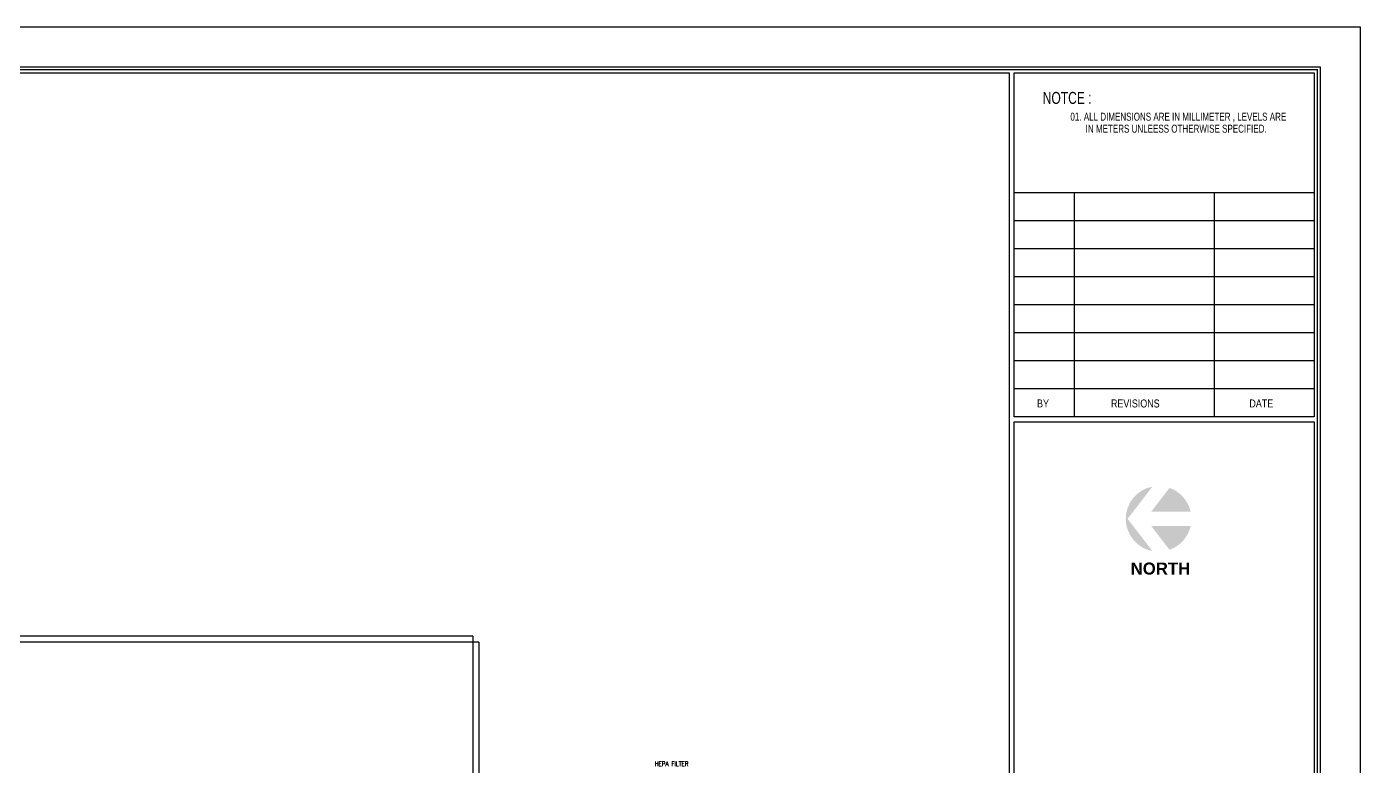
# Model space of a CAD drawing. Header units: millimetres. Extents: x -1288794 to 2153086, y -2701644 to -1335282.
# Drawn here: x 1737730 to 1781931, y -1488307 to -1463806 of the extents above; entities that cross this region are included whole.
import ezdxf
from ezdxf.enums import TextEntityAlignment as Align

# ---------------------------------------------------------------- set-up
doc = ezdxf.new("R2010")
doc.units = ezdxf.units.MM
doc.header["$LTSCALE"] = 100
for name, color, linetype in [('AC-CHR', 60, 'Continuous'), ('AC-CHS', 30, 'Continuous'), ('AC-FAD TEXT', 6, 'Continuous'), ('LOGO LINE', 7, 'Continuous'), ('LOGO1LINE', 7, 'Continuous'), ('LOGOHATCH02', 8, 'Continuous'), ('TEXT', 4, 'Continuous'), ('TEXTO', 140, 'Continuous')]:
    doc.layers.add(name, color=color, linetype=linetype)
doc.styles.add('ISTILO', font='sanss___.ttf', dxfattribs={"width": 0.8, "height": 400})
doc.styles.add('SANSSERIFBOLD', font='sasb____.pfb')
doc.styles.add('SIMPLEX', font='simplex.shx', dxfattribs={"width": 0.8})
doc.styles.add('STYLUS BT', font='stylu.ttf', dxfattribs={"width": 0.5})

msp = doc.modelspace()

# ---------------------------------------------------------------- hatches: boundary and pattern name
at = {"layer": 'LOGOHATCH02'}
h = msp.add_hatch(color=30, dxfattribs=at)
h.paths.add_polyline_path([(1775042.1, -1479040.2, 0.8284598), (1775042.1, -1481178.5), (1774218.3, -1480109.3)])
h.paths.add_polyline_path([(1775607.8, -1479083.6), (1775000.3, -1479872), (1776306.4, -1479872, 0.2581572)])
h.paths.add_polyline_path([(1776306.4, -1480346.6), (1775000.3, -1480346.6), (1775607.8, -1481135, 0.2581572)])

# ---------------------------------------------------------------- linework, layer by layer
at = {"layer": 'AC-CHR'}
for q in [(1721161.9, -1483993.6), (1752517.4, -1508746.8)]:
    msp.add_line((1752517.4, -1483993.6), q, dxfattribs=at)
at = {"layer": 'AC-CHS'}
for q in [(1720961.9, -1484193.9), (1752717.4, -1508648.1)]:
    msp.add_line((1752717.4, -1484193.9), q, dxfattribs=at)
at = {"layer": 'LOGO LINE'}
msp.add_lwpolyline([(1781931.1, -1519493.9), (1703173, -1519493.9), (1703173, -1463806.4), (1781931.1, -1463806.4)], close=True, dxfattribs=at)
at = {"layer": 'LOGO1LINE'}
for p, q in [((1780406.4, -1469308.8), (1770462.2, -1469308.8)), ((1772451.1, -1469308.8), (1772451.1, -1476733.8)), ((1777091.7, -1469308.8), (1777091.7, -1476733.8)), ((1780406.4, -1470236.9), (1770462.2, -1470236.9)), ((1780406.4, -1471165.1), (1770462.2, -1471165.1)), ((1780406.4, -1472093.2), (1770462.2, -1472093.2)), ((1780406.4, -1473021.3), (1770462.2, -1473021.3)), ((1780406.4, -1473949.4), (1770462.2, -1473949.4)), ((1780406.4, -1474877.6), (1770462.2, -1474877.6)), ((1780406.4, -1475805.7), (1770462.2, -1475805.7))]:
    msp.add_line(p, q, dxfattribs=at)
for points in [[(1780605.2, -1518168), (1704498.9, -1518168), (1704498.9, -1465132.3), (1780605.2, -1465132.3)], [(1770296.5, -1517969.1), (1704697.8, -1517969.1), (1704697.8, -1465331.1), (1770296.5, -1465331.1)], [(1780406.4, -1476733.8), (1770462.2, -1476733.8), (1770462.2, -1465331.1), (1780406.4, -1465331.1)], [(1780406.4, -1492511.9), (1770462.2, -1492511.9), (1770462.2, -1476899.6), (1780406.4, -1476899.6)]]:
    msp.add_lwpolyline(points, close=True, dxfattribs=at)
at = {"layer": 'LOGO1LINE', "const_width": 39.8}
msp.add_lwpolyline([(1780505.7, -1518068.5), (1704598.4, -1518068.5), (1704598.4, -1465231.7), (1780505.7, -1465231.7)], close=True, dxfattribs=at)

# ---------------------------------------------------------------- texts
at = {"layer": 'AC-FAD TEXT', "style": 'SIMPLEX', "width": 0.8}
msp.add_text('HEPA FILTER', height=150, dxfattribs=at).set_placement((1758547.2, -1488297.7))
at = {"layer": 'TEXT', "color": 7}
for s, height, style, width, p in [('NOTCE :', 397.77, 'STYLUS BT', 0.75, (1771405.5, -1466364.7)), ('BY', 265.18, 'ISTILO', 0.8, (1771216.9, -1476419.8)), ('REVISIONS', 265.18, 'ISTILO', 0.8, (1773666.8, -1476419.8)), ('DATE', 265.18, 'ISTILO', 0.8, (1778254.1, -1476419.8))]:
    msp.add_text(s, height=height, dxfattribs=dict(at, style=style, width=width)).set_placement(p)
at = {"layer": 'TEXT', "color": 7, "style": 'SANSSERIFBOLD'}
msp.add_text('NORTH', height=397.77, dxfattribs=at).set_placement((1775306.1, -1481755.6), align=Align.MIDDLE)
at = {"layer": 'TEXTO', "color": 7, "linetype": 'Continuous', "style": 'STYLUS BT', "width": 0.75}
for s, p in [('01. ALL DIMENSIONS ARE IN MILLIMETER , LEVELS ARE', (1772322.3, -1466920.6)), ('IN METERS UNLEESS OTHERWISE SPECIFIED.', (1772828.1, -1467317.8))]:
    msp.add_text(s, height=265.179, dxfattribs=at).set_placement(p)

doc.saveas('drawing.dxf')
